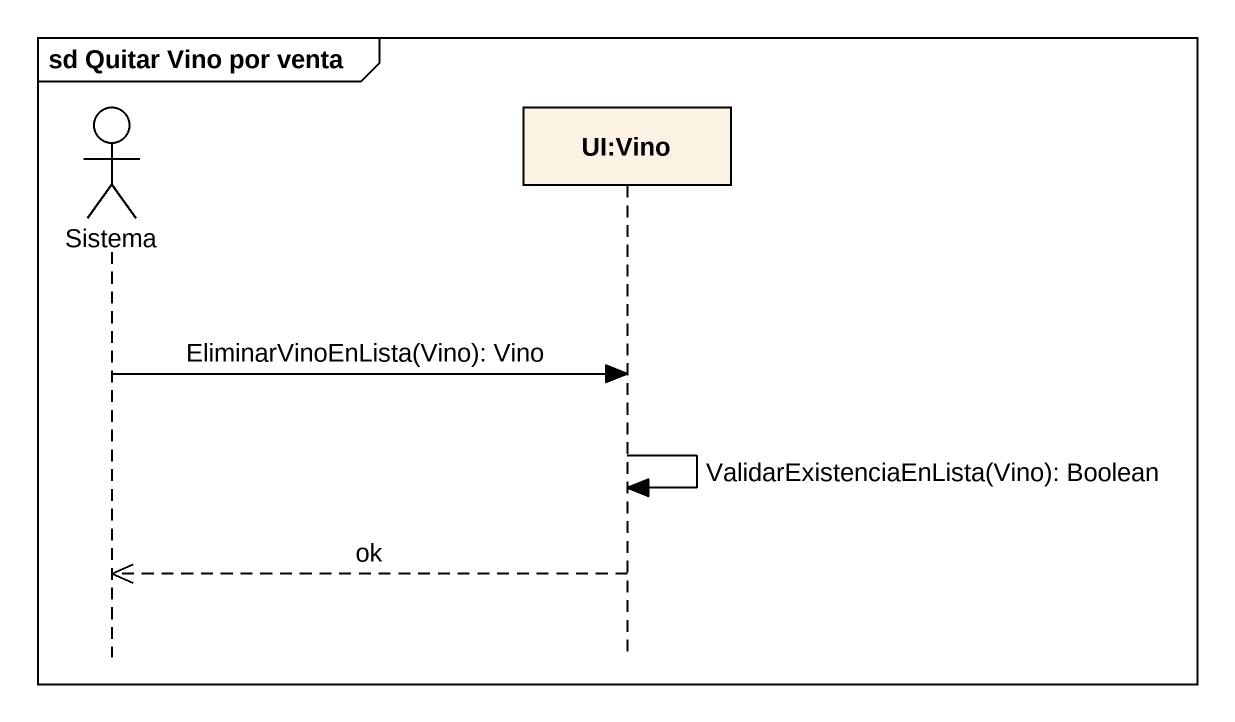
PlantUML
@startuml
mainframe sd Quitar Vino por venta
hide footbox
actor Sistema
participant "UI:Vino" as UI_Vino

Sistema -> UI_Vino : EliminarVinoEnLista(Vino): Vino
UI_Vino -> UI_Vino : ValidarExistenciaEnLista(Vino): Boolean
UI_Vino -->> Sistema : ok
@enduml
